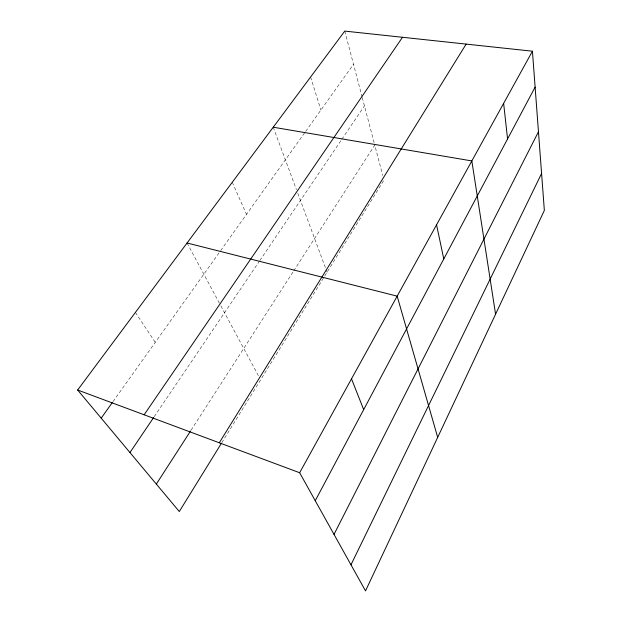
<?xml version="1.0" encoding="UTF-8"?>
<svg xmlns="http://www.w3.org/2000/svg" width="622" height="622" viewBox="0 0 622 622"><rect width="100%" height="100%" fill="white"/><g stroke="black" fill="none" stroke-linecap="round" stroke-linejoin="round"><path stroke-width="0.47" stroke-dasharray="3.11 2.33" d="M221.797 442.693L383.961 180.092M191.078 430.183L293.18 271.713M293.701 270.904L374.755 145.105L382.748 175.49M154.256 416.623L259.296 261.326M259.84 260.525L341.291 140.105M341.828 139.305L364.438 105.88M113.025 401.579L220.118 251.366M220.686 250.58L305.099 132.175M305.666 131.382L353.506 64.284M135.402 312.415L155.251 342.349M187.066 243L220.398 305.013M220.857 305.868L258.791 376.442M232.255 182.285L246.506 214.349M273.245 127.215L296.43 189.648M297.767 193.255L325.734 268.556M326.068 269.466L327.086 272.195M310.596 77.027L320.89 110.024M344.775 31.1L362.012 96.635M362.253 97.561L374.265 143.239"/><path stroke-width="0.93" d="M350.979 564.807L541.583 173.499M334.022 534.391L538.465 131.763M315.253 500.718L535.122 87.119M532.432 51.206L544.351 210.43L365.518 590.9L299.648 472.736L532.432 51.206L344.775 31.1L77.649 390.01L179.291 511.533L221.292 443.509M219.278 442.786L466.15 44.108M156.34 484.087L190.55 430.999M129.959 452.544L153.712 417.424M144.133 414.781L402.496 37.281M101.199 418.163L112.458 402.364M273.245 127.215L471.834 160.935L495.571 314.203M187.066 243L397.17 296.142L437.686 437.367M77.649 390.01L299.648 472.736M351.508 378.821L363.676 409.626M436.551 224.837L443.774 258.962M503.633 103.361L507.568 138.955"/></g></svg>
